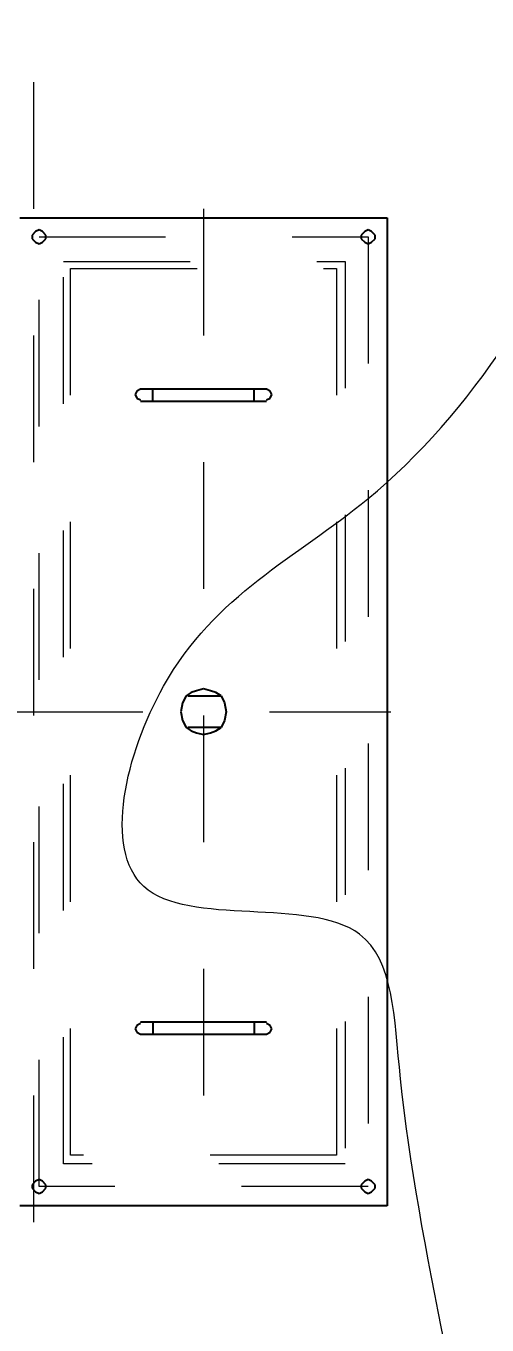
# Model space of a CAD drawing. Header units: metres. Extents: x 529524 to 529977, y 2674144 to 2674419.
# Drawn here: x 529757.2 to 529757.564, y 2674299.679 to 2674300.705 of the extents above; entities that cross this region are included whole.
import ezdxf

# ---------------------------------------------------------------- set-up
doc = ezdxf.new("R2010")
doc.units = ezdxf.units.M
doc.linetypes.add('PDF_IMPORT', pattern=[1, 0.8, -0.2])
doc.layers.add('IDT', color=7, linetype='Continuous')
doc.layers.add('MMS Block Numbering', color=7, linetype='Continuous')
doc.styles.add('Adani Regular', font='Adani Regular.ttf')

# ---------------------------------------------------------------- blocks, each defined once
blk = doc.blocks.new('IDT')
at = {"layer": 'IDT', "color": 0, "linetype": 'PDF_IMPORT', "lineweight": 13, "ltscale": 0.0125}
blk.add_line((16.2854, 14.1984), (16.2854, 9.7709), dxfattribs=at)
at = {"layer": 'IDT', "color": 0, "lineweight": 25}
for p, q in [((16.006, 12.9854), (16.2964, 12.9854)), ((16.006, 12.2053), (16.006, 12.9854)), ((16.006, 12.9854), (16.2964, 12.9854)), ((16.006, 12.2053), (16.006, 12.9854)), ((16.0184, 12.9743), (16.0156, 12.9715)), ((16.0184, 12.9743), (16.0156, 12.9715)), ((16.0212, 12.9757), (16.0184, 12.9743)), ((16.0212, 12.9757), (16.0184, 12.9743)), ((16.0239, 12.9743), (16.0212, 12.9757)), ((16.0239, 12.9743), (16.0212, 12.9757)), ((16.0267, 12.9715), (16.0239, 12.9743)), ((16.0267, 12.9715), (16.0239, 12.9743)), ((16.2784, 12.9743), (16.2757, 12.9715)), ((16.2784, 12.9743), (16.2757, 12.9715)), ((16.2812, 12.9757), (16.2784, 12.9743)), ((16.2812, 12.9757), (16.2784, 12.9743)), ((16.284, 12.9743), (16.2812, 12.9757)), ((16.284, 12.9743), (16.2812, 12.9757)), ((16.2867, 12.9715), (16.284, 12.9743)), ((16.2867, 12.9715), (16.284, 12.9743)), ((16.0156, 12.9715), (16.0156, 12.9688)), ((16.0156, 12.9715), (16.0156, 12.9688)), ((16.0156, 12.9688), (16.0184, 12.966)), ((16.0156, 12.9688), (16.0184, 12.966)), ((16.0184, 12.966), (16.0212, 12.9646)), ((16.0184, 12.966), (16.0212, 12.9646)), ((16.0212, 12.9646), (16.0239, 12.966)), ((16.0212, 12.9646), (16.0239, 12.966)), ((16.0239, 12.966), (16.0267, 12.9688)), ((16.0239, 12.966), (16.0267, 12.9688)), ((16.0267, 12.9688), (16.0267, 12.9715)), ((16.0267, 12.9688), (16.0267, 12.9715)), ((16.2757, 12.9715), (16.2757, 12.9688)), ((16.2757, 12.9715), (16.2757, 12.9688)), ((16.2757, 12.9688), (16.2784, 12.966)), ((16.2757, 12.9688), (16.2784, 12.966)), ((16.2784, 12.966), (16.2812, 12.9646)), ((16.2784, 12.966), (16.2812, 12.9646)), ((16.2812, 12.9646), (16.284, 12.966)), ((16.2812, 12.9646), (16.284, 12.966)), ((16.284, 12.966), (16.2867, 12.9688)), ((16.284, 12.966), (16.2867, 12.9688)), ((16.2867, 12.9688), (16.2867, 12.9715)), ((16.2867, 12.9688), (16.2867, 12.9715)), ((16.1014, 12.8498), (16.0986, 12.8484)), ((16.1111, 12.8498), (16.1014, 12.8498)), ((16.1913, 12.8498), (16.1111, 12.8498)), ((16.1111, 12.8401), (16.1111, 12.8498)), ((16.201, 12.8498), (16.1913, 12.8498)), ((16.1913, 12.8401), (16.1913, 12.8498)), ((16.2038, 12.8484), (16.201, 12.8498)), ((16.0986, 12.8484), (16.0972, 12.8457)), ((16.0972, 12.8457), (16.0986, 12.8429)), ((16.0986, 12.8429), (16.1014, 12.8415)), ((16.1913, 12.8401), (16.1014, 12.8401)), ((16.201, 12.8401), (16.1913, 12.8401)), ((16.201, 12.8415), (16.2038, 12.8429)), ((16.2051, 12.8457), (16.2038, 12.8484)), ((16.2038, 12.8429), (16.2051, 12.8457)), ((16.1346, 12.6022), (16.1374, 12.6078)), ((16.1415, 12.6105), (16.1374, 12.6078)), ((16.1374, 12.6078), (16.1636, 12.6078)), ((16.1457, 12.6119), (16.1415, 12.6105)), ((16.1512, 12.6133), (16.1457, 12.6119)), ((16.1567, 12.6119), (16.1512, 12.6133)), ((16.1609, 12.6105), (16.1567, 12.6119)), ((16.165, 12.6078), (16.1609, 12.6105)), ((16.1678, 12.6022), (16.165, 12.6078)), ((16.1332, 12.5953), (16.1346, 12.6022)), ((16.1346, 12.5884), (16.1332, 12.5953)), ((16.1692, 12.5953), (16.1678, 12.6022)), ((16.1678, 12.5884), (16.1692, 12.5953)), ((16.1374, 12.5829), (16.1346, 12.5884)), ((16.165, 12.5829), (16.1678, 12.5884)), ((16.1636, 12.5829), (16.1374, 12.5829)), ((16.1374, 12.5829), (16.1415, 12.5801)), ((16.1415, 12.5801), (16.1457, 12.5787)), ((16.1457, 12.5787), (16.1512, 12.5773)), ((16.1512, 12.5773), (16.1567, 12.5787)), ((16.1567, 12.5787), (16.1609, 12.5801)), ((16.1609, 12.5801), (16.165, 12.5829)), ((16.0986, 12.3477), (16.0972, 12.345)), ((16.1014, 12.3491), (16.0986, 12.3477)), ((16.1014, 12.3505), (16.1111, 12.3505)), ((16.1111, 12.3505), (16.201, 12.3505)), ((16.1111, 12.3505), (16.1111, 12.3408)), ((16.1913, 12.3505), (16.1913, 12.3408)), ((16.2038, 12.3477), (16.201, 12.3491)), ((16.2051, 12.345), (16.2038, 12.3477)), ((16.0972, 12.345), (16.0986, 12.3422)), ((16.0986, 12.3422), (16.1014, 12.3408)), ((16.1014, 12.3408), (16.1111, 12.3408)), ((16.1111, 12.3408), (16.1913, 12.3408)), ((16.1913, 12.3408), (16.201, 12.3408)), ((16.201, 12.3408), (16.2038, 12.3422)), ((16.2038, 12.3422), (16.2051, 12.345)), ((16.0184, 12.2246), (16.0156, 12.2219)), ((16.0184, 12.2246), (16.0156, 12.2219)), ((16.0212, 12.226), (16.0184, 12.2246)), ((16.0212, 12.226), (16.0184, 12.2246)), ((16.0239, 12.2246), (16.0212, 12.226)), ((16.0239, 12.2246), (16.0212, 12.226)), ((16.0267, 12.2219), (16.0239, 12.2246)), ((16.0267, 12.2219), (16.0239, 12.2246)), ((16.2784, 12.2246), (16.2757, 12.2219)), ((16.2784, 12.2246), (16.2757, 12.2219)), ((16.2812, 12.226), (16.2784, 12.2246)), ((16.2812, 12.226), (16.2784, 12.2246)), ((16.284, 12.2246), (16.2812, 12.226)), ((16.284, 12.2246), (16.2812, 12.226)), ((16.2867, 12.2219), (16.284, 12.2246)), ((16.2867, 12.2219), (16.284, 12.2246)), ((16.0156, 12.2219), (16.0156, 12.2191)), ((16.0156, 12.2219), (16.0156, 12.2191)), ((16.0156, 12.2191), (16.0184, 12.2163)), ((16.0156, 12.2191), (16.0184, 12.2163)), ((16.0184, 12.2163), (16.0212, 12.215)), ((16.0184, 12.2163), (16.0212, 12.215)), ((16.0212, 12.215), (16.0239, 12.2163)), ((16.0212, 12.215), (16.0239, 12.2163)), ((16.0239, 12.2163), (16.0267, 12.2191)), ((16.0239, 12.2163), (16.0267, 12.2191)), ((16.0267, 12.2191), (16.0267, 12.2219)), ((16.0267, 12.2191), (16.0267, 12.2219)), ((16.2757, 12.2219), (16.2757, 12.2191)), ((16.2757, 12.2219), (16.2757, 12.2191)), ((16.2757, 12.2191), (16.2784, 12.2163)), ((16.2757, 12.2191), (16.2784, 12.2163)), ((16.2784, 12.2163), (16.2812, 12.215)), ((16.2784, 12.2163), (16.2812, 12.215)), ((16.2812, 12.215), (16.284, 12.2163)), ((16.2812, 12.215), (16.284, 12.2163)), ((16.284, 12.2163), (16.2867, 12.2191)), ((16.284, 12.2163), (16.2867, 12.2191)), ((16.2867, 12.2191), (16.2867, 12.2219)), ((16.2867, 12.2191), (16.2867, 12.2219)), ((16.2964, 12.2053), (16.006, 12.2053)), ((16.2964, 12.2053), (16.006, 12.2053))]:
    blk.add_line(p, q, dxfattribs=at)
at = {"layer": 'IDT', "color": 0, "linetype": 'PDF_IMPORT', "lineweight": 13, "ltscale": 0.044167}
blk.add_line((16.1512, 12.1984), (16.1512, 12.9923), dxfattribs=at)
at = {"layer": 'IDT', "color": 0, "linetype": 'PDF_IMPORT', "lineweight": 13, "ltscale": 0.038333}
for p, q in [((16.0212, 12.2205), (16.0212, 12.9702)), ((16.0212, 12.9702), (16.2812, 12.9702)), ((16.0212, 12.2205), (16.0212, 12.9702)), ((16.0212, 12.9702), (16.2812, 12.9702)), ((16.2812, 12.9702), (16.2812, 12.2205)), ((16.2812, 12.9702), (16.2812, 12.2205)), ((16.2812, 12.2205), (16.0212, 12.2205)), ((16.2812, 12.2205), (16.0212, 12.2205))]:
    blk.add_line(p, q, dxfattribs=at)
at = {"layer": 'IDT', "color": 0, "linetype": 'PDF_IMPORT', "lineweight": 13, "ltscale": 0.023333}
for p, q in [((16.0392, 12.2399), (16.0392, 12.9522)), ((16.0392, 12.9522), (16.2618, 12.9522)), ((16.2618, 12.9522), (16.2618, 12.2399)), ((16.2618, 12.2399), (16.0392, 12.2399))]:
    blk.add_line(p, q, dxfattribs=at)
at = {"layer": 'IDT', "color": 0, "linetype": 'PDF_IMPORT', "lineweight": 13, "ltscale": 0.019167}
for p, q in [((16.0461, 12.2454), (16.0461, 12.9453)), ((16.0461, 12.9453), (16.2563, 12.9453)), ((16.2563, 12.9453), (16.2563, 12.2454)), ((16.2563, 12.2454), (16.0461, 12.2454))]:
    blk.add_line(p, q, dxfattribs=at)
at = {"layer": 'IDT', "color": 0, "linetype": 'PDF_IMPORT', "lineweight": 13, "ltscale": 0.0475}
blk.add_line((16.2992, 12.5953), (16.0032, 12.5953), dxfattribs=at)
at = {"layer": 'IDT', "color": 0, "lineweight": 0}
blk.add_spline([(15.9622, 13.9988), (16.2237, 13.7751), (16.0971, 13.511), (16.0112, 13.5176), (15.9956, 12.8851), (16.0279, 12.771), (16.1984, 12.7333), (16.1828, 12.5752), (16.0214, 12.4272), (15.8468, 11.8315), (15.9096, 11.7335), (15.9466, 11.5207), (15.9523, 10.9905), (16.1984, 10.8351), (15.9041, 10.2526), (16.123, 9.8017), (15.9309, 9.6505), (15.5113, 9.8494), (15.4898, 10.1907), (15.4655, 10.3259), (15.5356, 10.817), (15.6348, 11.0052), (15.5842, 11.1823), (15.4202, 11.3797), (15.4358, 11.6324), (15.6243, 12.0136), (15.5513, 12.095), (15.5513, 12.5056), (15.4779, 13.1065), (15.5911, 13.5215), (15.817, 13.6998), (15.9392, 13.8645), (15.9154, 13.9551)], degree=3, dxfattribs=at)
blk.add_spline([(15.9622, 13.9988), (16.2237, 13.7751), (16.0971, 13.511), (16.0112, 13.5176), (15.9956, 12.8851), (16.0279, 12.771), (16.1984, 12.7333), (16.1828, 12.5752), (16.0214, 12.4272), (15.8468, 11.8315), (15.9096, 11.7335), (15.9466, 11.5207), (15.9523, 10.9905), (16.1984, 10.8351), (15.9041, 10.2526), (16.123, 9.8017), (15.9309, 9.6505), (15.5113, 9.8494), (15.4898, 10.1907), (15.4655, 10.3259), (15.5356, 10.817), (15.6348, 11.0052), (15.5842, 11.1823), (15.4202, 11.3797), (15.4358, 11.6324), (15.6243, 12.0136), (15.5513, 12.095), (15.5513, 12.5056), (15.4779, 13.1065), (15.5911, 13.5215), (15.817, 13.6998), (15.9392, 13.8645), (15.9154, 13.9551)], degree=3, dxfattribs=at)

msp = doc.modelspace()

# ---------------------------------------------------------------- block references
at = {"layer": 'IDT', "color": 8, "rotation": 180}
msp.add_blockref('IDT', (529773.4913, 2674312.7589), dxfattribs=at)

# ---------------------------------------------------------------- texts
at = {"layer": 'MMS Block Numbering', "insert": (529750.7273, 2674294.3004), "char_height": 7.5, "attachment_point": 5, "style": 'Adani Regular'}
msp.add_mtext_dynamic_manual_height_columns('A16d-\\PBL-14', width=41.53538, gutter_width=1, heights=[0], dxfattribs=at)

doc.saveas('drawing.dxf')
